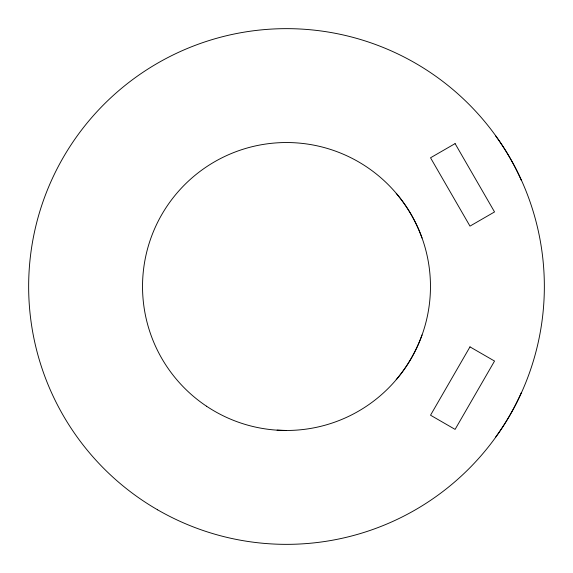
<?xml version="1.0" encoding="UTF-8"?>
<svg xmlns="http://www.w3.org/2000/svg" width="573" height="573" viewBox="0 0 573 573"><rect width="100%" height="100%" fill="white"/><g stroke="black" fill="none" stroke-linecap="round" stroke-linejoin="round"><path stroke-width="0.86" d="M422.007 334.961C416.22 351.249 407.432 366.469 396.222 379.62M521.459 392.376C514.497 408.126 505.83 423.139 495.674 437.041M277.081 430.158L286.5 430.466M396.222 193.38C407.432 206.531 416.22 221.751 422.007 238.039M495.674 135.959C505.83 149.861 514.497 164.874 521.459 180.624M469.982 346.88L430.531 415.21L455.098 429.392L494.542 361.062L469.982 346.88M455.098 143.608L430.531 157.79L469.982 226.12L494.542 211.938L455.098 143.608M206.516 406.207A143.966 143.966 0 0 0 430.158 295.919A143.966 143.966 0 0 0 222.825 157.382A143.966 143.966 0 0 0 206.516 406.207M157.575 509.805A257.85 257.85 0 0 0 544.35 286.5A257.85 257.85 0 0 0 157.575 63.195A257.85 257.85 0 0 0 157.575 509.805"/></g></svg>
